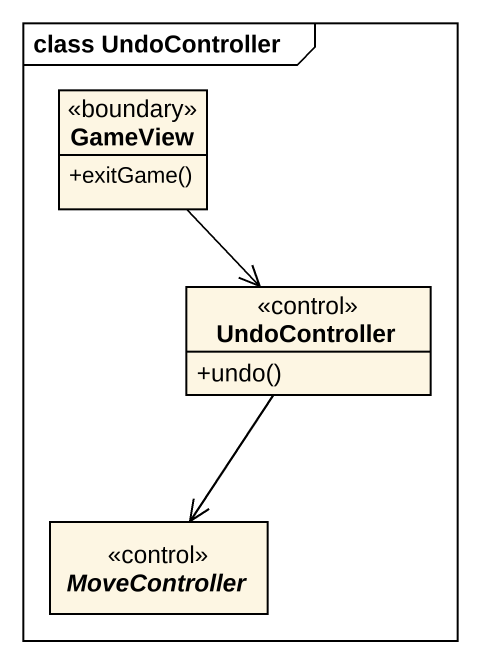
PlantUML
@startuml
mainframe class UndoController
hide circle
hide empty members
skinparam classAttributeIconSize 0
class GameView <<boundary>> {
  +exitGame()
}
class UndoController <<control>> {
  +undo()
}
abstract class MoveController <<control>>
GameView --> UndoController
UndoController --> MoveController
@enduml
